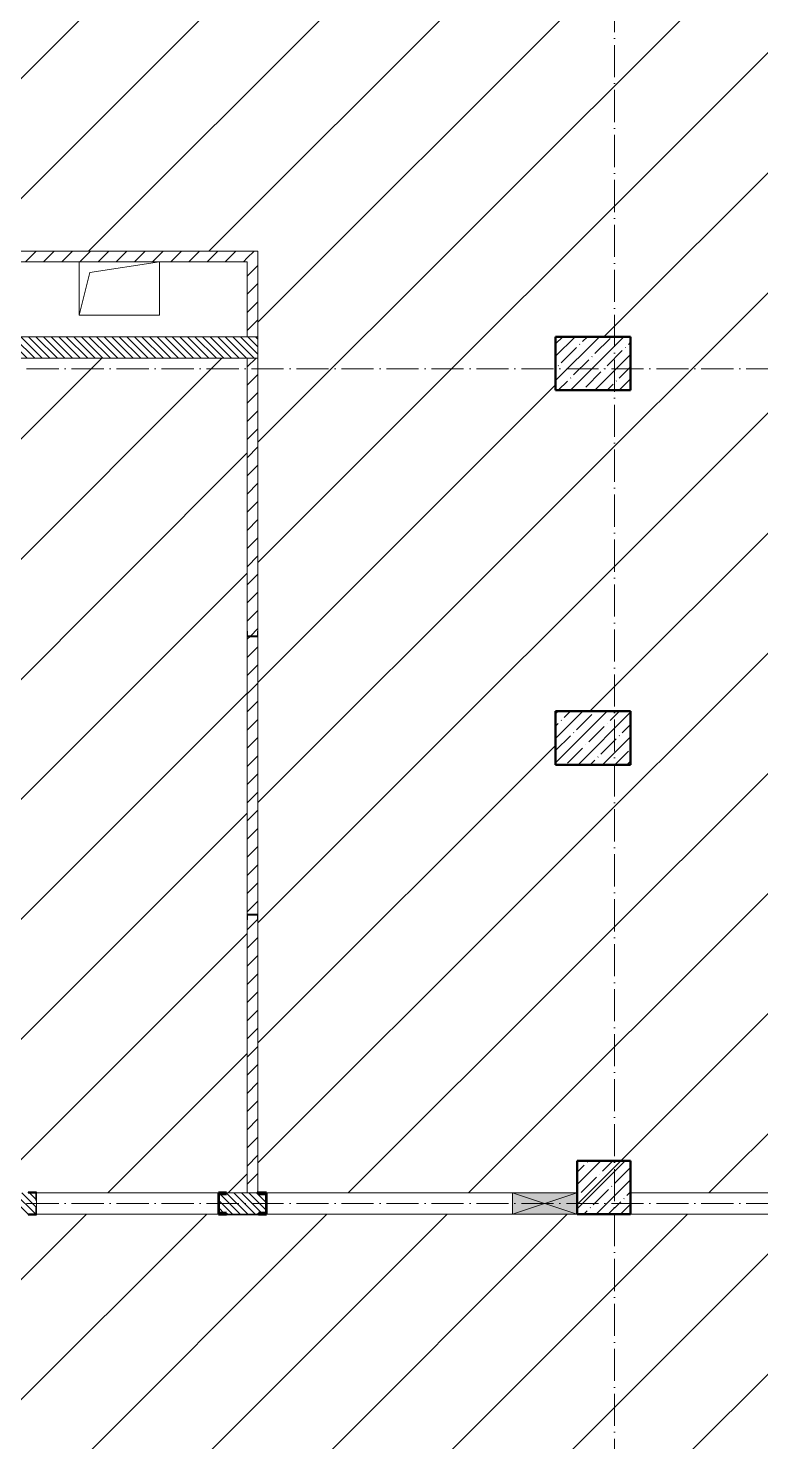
# Model space of a CAD drawing. Header units: millimetres. Extents: x -17017 to 628417, y -109036 to 199237.
# Drawn here: x 367396 to 374236, y -33807 to -20600 of the extents above; entities that cross this region are included whole.
import ezdxf

# ---------------------------------------------------------------- set-up
doc = ezdxf.new("R2010")
doc.units = ezdxf.units.MM
doc.linetypes.add('50_200_ШТРИХ_1Т_ш5_п1_п1_', pattern=[700, 500, -100, 0, -100])
for name, color, linetype, lineweight in [('0-1', 7, 'Continuous', 5), ('A-COLS-____-MCUT', 7, 'Continuous', 53), ('A-DETL-GENF-OTLN', 7, 'Continuous', 9), ('A-FLOR-____-OTLN', 7, 'Continuous', 9), ('A-GENM-____-MCUT', 7, 'Continuous', 25), ('A-GENM-____-OTLN', 7, 'Continuous', 9), ('A-GENM-____-OTLN-1', 7, 'Continuous', 25), ('A-GLAZ-____-OTLN', 7, 'Continuous', 9), ('A-WALL-____-MCUT', 7, 'Continuous', 13), ('A-WALL-____-PATT-1', 7, 'Continuous', 9), ('A-WALL-FNSH-MCUT-1', 7, 'Continuous', 9), ('I-WALL-____-OTLN', 7, 'Continuous', 9), ('S-BEAM-____-OTLN', 7, 'Continuous', 9), ('S-COLS-____-MCUT', 7, 'Continuous', 50), ('S-COLS-____-OTLN', 7, 'Continuous', 9), ('S-GRID-____-OTLN-1', 7, '50_200_ШТРИХ_1Т_ш5_п1_п1_', 9), ('стяжа', 7, 'Continuous', 30)]:
    doc.layers.add(name, color=color, linetype=linetype, lineweight=lineweight)
pattern_1 = [(135, (283770.707, -86863.456), (-35.35534, -35.35534), [])]
pattern_2 = [(45, (283770.71, -86863.46), (-84.85281, 84.85281), [])]

# ---------------------------------------------------------------- blocks, each defined once
blk = doc.blocks.new('Перемычка над витражем_2025_02_04_ifc-1-АР1_План отверстий 3 этажа в осях 1-64_Ю-ЯЯ')
at = {"layer": 'A-COLS-____-MCUT'}
for p, q in [((85476, 55381), (85400, 55381)), ((85400, 55381), (85400, 55181)), ((85405, 55190), (85405, 55372)), ((85405, 55372), (85476, 55372)), ((85476, 55372), (85476, 55381)), ((85850, 55381), (85774, 55381)), ((85774, 55381), (85774, 55372)), ((85774, 55372), (85845, 55372)), ((85845, 55372), (85845, 55190)), ((85850, 55181), (85850, 55381)), ((85400, 55181), (85476, 55181)), ((85476, 55190), (85405, 55190)), ((85476, 55181), (85476, 55190)), ((85845, 55190), (85774, 55190)), ((85774, 55190), (85774, 55181)), ((85774, 55181), (85850, 55181))]:
    blk.add_line(p, q, dxfattribs=at)
at = {"layer": 'S-BEAM-____-OTLN'}
for p, q in [((85435, 55181), (85435, 55175)), ((85815, 55175), (85435, 55175)), ((85815, 55181), (85815, 55175))]:
    blk.add_line(p, q, dxfattribs=at)
blk = doc.blocks.new('BSC_Колонна _Прямоугольная - 500х500-V95-АР1_План отверстий 3 этажа в осях 1-64_Ю-ЯЯ')
at = {"layer": 'S-COLS-____-OTLN'}
h = blk.add_hatch(dxfattribs=at)
h.set_pattern_fill('FP_100', color=256, style=0, pattern_type=2)
h.set_pattern_definition([(315, (-55431.04, 89000), (114.04925, 114.04925), []), (315, (-55431.04, 88885.95), (114.04925, 114.04925), [201.613, -40.323, 3.353, -36.97])])
h.paths.add_polyline_path([(-250, 250), (-250, -250), (250, -250), (250, 250)], flags=0)
at = {"layer": 'S-COLS-____-MCUT'}
for p, q in [((250, 250), (-250, 250)), ((-250, 250), (-250, -250)), ((250, -250), (250, 250)), ((-250, -250), (250, -250))]:
    blk.add_line(p, q, dxfattribs=at)
blk = doc.blocks.new('BSC_Колонна _Прямоугольная - 500х700-V124-АР1_План отверстий 3 этажа в осях 1-64_Ю-ЯЯ')
at = {"layer": 'S-COLS-____-OTLN'}
h = blk.add_hatch(dxfattribs=at)
h.set_pattern_fill('FP_129', color=256, style=0, pattern_type=2)
h.set_pattern_definition([(315, (-63131.04, 88900), (114.04925, 114.04925), []), (315, (-63131.04, 88785.95), (114.04925, 114.04925), [201.613, -40.323, 3.353, -36.97])])
h.paths.add_polyline_path([(-250, 350), (-250, -350), (250, -350), (250, 350)], flags=0)
at = {"layer": 'S-COLS-____-MCUT'}
for p, q in [((250, 350), (-250, 350)), ((-250, 350), (-250, -350)), ((250, -350), (250, 350)), ((-250, -350), (250, -350))]:
    blk.add_line(p, q, dxfattribs=at)
blk = doc.blocks.new('BSC_Колонна _Прямоугольная - 500х700-V127-АР1_План отверстий 3 этажа в осях 1-64_Ю-ЯЯ')
at = {"layer": 'S-COLS-____-OTLN'}
h = blk.add_hatch(dxfattribs=at)
h.set_pattern_fill('FP_132', color=256, style=0, pattern_type=2)
h.set_pattern_definition([(315, (-59631.04, 88900), (114.04925, 114.04925), []), (315, (-59631.04, 88785.95), (114.04925, 114.04925), [201.613, -40.323, 3.353, -36.97])])
h.paths.add_polyline_path([(-250, 350), (-250, -350), (250, -350), (250, 350)], flags=0)
at = {"layer": 'S-COLS-____-MCUT'}
for p, q in [((250, 350), (-250, 350)), ((-250, 350), (-250, -350)), ((250, -350), (250, 350)), ((-250, -350), (250, -350))]:
    blk.add_line(p, q, dxfattribs=at)
blk = doc.blocks.new('Фахверк_СКБ_Уголок - 200_3550-28267367-АР1_План отверстий 3 этажа в осях 1-64_Ю-ЯЯ')
at = {"layer": 'A-GENM-____-MCUT'}
for p, q in [((200, 156), (125, 156)), ((125, 156), (125, 81)), ((131, 81), (131, 150)), ((131, 150), (200, 150)), ((200, 150), (200, 156)), ((125, 81), (131, 81)), ((131, 19), (125, 19)), ((125, 19), (125, -56)), ((131, -50), (131, 19)), ((125, -56), (200, -56)), ((200, -50), (131, -50)), ((200, -56), (200, -50))]:
    blk.add_line(p, q, dxfattribs=at)
blk = doc.blocks.new('154_Фахверк_СКБ_Швеллер - Тип_100_3960-28318856-АР1_План отверстий 3 этажа в осях 1-64_Ю-ЯЯ')
at = {"layer": 'A-GENM-____-MCUT'}
for p, q in [((175, 50), (125, 50)), ((125, 50), (125, -50)), ((128, 47), (175, 47)), ((128, -47), (128, 47)), ((175, 47), (175, 50)), ((125, -50), (175, -50)), ((175, -47), (128, -47)), ((175, -50), (175, -47))]:
    blk.add_line(p, q, dxfattribs=at)
blk = doc.blocks.new('AR_Отверстие прямоугольное _в плите_ - AR_Отверстие прямоугольное _в плите_-30552795-АР1_План отверстий 3 этажа в осях 1-64_Ю-ЯЯ')
at = {"layer": 'A-GENM-____-OTLN'}
for p, q in [((-375, 250), (-375, -250)), ((-375, -250), (-275, 150)), ((-275, 150), (375, 250)), ((375, -250), (375, 250)), ((-375, -250), (375, -250))]:
    blk.add_line(p, q, dxfattribs=at)
blk = doc.blocks.new('AR_Отверстие прямоугольное _в стене__БезПР - AR_Отверстие прямоугольное _в стене__БезПР-36423693-АР1_План отверстий 3 этажа в осях 1-64_Ю-ЯЯ')
at = {"layer": 'A-GLAZ-____-OTLN'}
blk.add_hatch(color=256, dxfattribs=at).paths.add_polyline_path([(300, 100), (-300, 100), (-300, -100), (300, -100)], flags=0)
at = {"layer": 'A-DETL-GENF-OTLN'}
for p, q in [((-300, -100), (-300, 100)), ((-300, 100), (300, 100)), ((300, 100), (-300, -100)), ((-300, 100), (300, -100)), ((300, 100), (-300, 100)), ((-300, 100), (-300, -100)), ((300, 100), (300, -100)), ((300, -100), (300, 100)), ((300, -100), (-300, -100)), ((-300, -100), (300, -100))]:
    blk.add_line(p, q, dxfattribs=at)
blk = doc.blocks.new('3эт')
at = {"layer": 'S-GRID-____-OTLN-1', "color": 251, "ltscale": 0.6, "true_color": 0x636466}
for p, q in [((372870.7, 4029.4), (372870.7, -46882.4)), ((387845.1, -23782.4), (279101.9, -23782.4)), ((387845.1, -31582.4), (279101.9, -31582.4))]:
    blk.add_line(p, q, dxfattribs=at)

msp = doc.modelspace()

# ---------------------------------------------------------------- hatches: boundary and pattern name
at = {"layer": 'A-WALL-____-PATT-1'}
h = msp.add_hatch(dxfattribs=at)
h.set_pattern_fill('FP_7', color=256, style=0, pattern_type=2)
h.set_pattern_definition(pattern_2)
h.paths.add_polyline_path([(369441, -22782), (369441, -22682), (367296, -22682), (367296, -22685), (367249, -22685), (367249, -22779), (367296, -22779), (367296, -22782), (368595, -22782)], flags=0)
h.paths.add_polyline_path([(364221, -22782), (364221, -22779), (364268, -22779), (364268, -22685), (364221, -22685), (364221, -22682), (362171, -22682), (362171, -22782), (363293, -22782)], flags=0)
h.paths.add_polyline_path([(364271, -22782), (365996, -22782), (365996, -22682), (364271, -22682), (364271, -22779)], flags=0)
h.paths.add_polyline_path([(360121, -22782), (362121, -22782), (362121, -22779), (362168, -22779), (362168, -22685), (362121, -22685), (362121, -22682), (360121, -22682)], flags=0)
h = msp.add_hatch(dxfattribs=at)
h.set_pattern_fill('FP_7', color=256, style=0, pattern_type=2)
h.set_pattern_definition(pattern_2)
h.paths.add_polyline_path([(369541, -23482), (369541, -22682), (369441, -22682), (369441, -23482)], flags=0)
h = msp.add_hatch(dxfattribs=at)
h.set_pattern_fill('FP_9', color=256, style=0, pattern_type=2)
h.set_pattern_definition(pattern_1)
h.paths.add_polyline_path([(369541, -23682), (369541, -23482), (367271, -23482), (367271, -23682), (368595, -23682)], flags=0)
h = msp.add_hatch(dxfattribs=at)
h.set_pattern_fill('FP_7', color=256, style=0, pattern_type=2)
h.set_pattern_definition(pattern_2)
h.paths.add_polyline_path([(369541, -31482), (369541, -28932), (369538, -28932), (369538, -28885), (369444, -28885), (369444, -28932), (369441, -28932), (369441, -31482), (369538, -31482)], flags=0)
h.paths.add_polyline_path([(369541, -28882), (369541, -26282), (369441, -26282), (369441, -28882), (369538, -28882)], flags=0)
h.paths.add_polyline_path([(369538, -26279), (369538, -26232), (369541, -26232), (369541, -23682), (369441, -23682), (369441, -26232), (369444, -26232), (369444, -26279)], flags=0)
h = msp.add_hatch(dxfattribs=at)
h.set_pattern_fill('FP_9', color=256, style=0, pattern_type=2)
h.set_pattern_definition(pattern_1)
h.paths.add_polyline_path([(369621, -31682), (369621, -31482), (369171, -31482), (369171, -31682)], flags=0)
h.paths.add_polyline_path([(367396, -31682), (367465, -31682), (367465, -31613), (367471, -31613), (367471, -31551), (367465, -31551), (367465, -31482), (367171, -31482), (367171, -31682)], flags=0)
at = {"layer": 'стяжа'}
h = msp.add_hatch(dxfattribs=at)
h.set_pattern_fill('ANSI31', color=5, scale=250)
h.paths.add_polyline_path([(375221, -13632), (377021, -13632), (377021, -13132), (377721, -13132), (377721, -7782), (377021, -7782), (377021, -7282), (377721, -7282), (377721, -6032), (376221, -6032), (376021, -6032), (376021, -5932), (376021, -4632), (376021, -4432), (376021, -3707), (376015, -3707), (376015, -3632), (376015, -3626), (376015, -3557), (376021, -2032), (376015, -2032), (376015, -1957), (376021, -1432), (375596, -1432), (375596, -1438), (375521, -1438), (375521, -1432), (373021, -1432), (373021, -1682), (372521, -1682), (372521, -1432), (370721, -1432), (370721, -1438), (370646, -1438), (370271, -1436), (370271, -1533), (370071, -1533), (370071, -1432), (369671, -1432), (369671, -1438), (369596, -1438), (367796, -1432), (367796, -1438), (367721, -1438), (367371, -1435), (367371, -1532), (367171, -1532), (367171, -1682), (367171, -2007), (367177, -2007), (367177, -2082), (367171, -3707), (367177, -3707), (367177, -3776), (367177, -3782), (367177, -3857), (367173, -4432), (367771, -4432), (367771, -5132), (367771, -7782), (367771, -8482), (367271, -8482), (367271, -8682), (367271, -9182), (367271, -11032), (367271, -11182), (367771, -11182), (367771, -11882), (366571, -11882), (366571, -11532), (361971, -11532), (361471, -11532), (361471, -12062), (361471, -12312), (361471, -14432), (362021, -14432), (362221, -14432), (362721, -14432), (362721, -14582), (362721, -15582), (362721, -15832), (362221, -15832), (362221, -16982), (362221, -18882), (362721, -18882), (362721, -20282), (361971, -20282), (361271, -20282), (361271, -19782), (361271, -19682), (361271, -19482), (361271, -16982), (361271, -16482), (361271, -14532), (361271, -14432), (361271, -12312), (361271, -12062), (361271, -11532), (361271, -11032), (361271, -10232), (361971, -10232), (361971, -10332), (361971, -10832), (361971, -11032), (361971, -11332), (366571, -11332), (366571, -11032), (366571, -9182), (366571, -8682), (366571, -6982), (367071, -6982), (367071, -5182), (366571, -5182), (366571, -4682), (366971, -4682), (366971, -3857), (366965, -3857), (366965, -3782), (366965, -3776), (366965, -3707), (366971, -2082), (366965, -2082), (366965, -2007), (366971, -1682), (366671, -1682), (366671, -1432), (364871, -1432), (364871, -1438), (364796, -1438), (363896, -1432), (363896, -1438), (363821, -1438), (363821, -1432), (362021, -1432), (362021, -1438), (361971, -1438), (361971, -1532), (361771, -1532), (361771, -1682), (361271, -1682), (361271, -1532), (361071, -1532), (361071, -1432), (360896, -1432), (360896, -1438), (360821, -1438), (360821, -1432), (359021, -1432), (359021, -1682), (358721, -1682), (358721, -3032), (359521, -3032), (359521, -4582), (359221, -4582), (359221, -6052), (359221, -6252), (359221, -6482), (359221, -7082), (359221, -7282), (359221, -7882), (359221, -7932), (359221, -8032), (358721, -8032), (358721, -11032), (359021, -11032), (359471, -11032), (359471, -12932), (358721, -12932), (358721, -16482), (359021, -16482), (359021, -16982), (358721, -16982), (358721, -19182), (359021, -19182), (359021, -19682), (358781, -19682), (358781, -20222), (358781, -20282), (358476, -20282), (358471, -22442), (358521, -22442), (358521, -22382), (358781, -22382), (358781, -23482), (360021, -23482), (360021, -22682), (362121, -22682), (362171, -22682), (364221, -22682), (364271, -22682), (365996, -22682), (367246, -22682), (367296, -22682), (369541, -22682), (369541, -23482), (369541, -23682), (369541, -26232), (369541, -26282), (369541, -28882), (369541, -28932), (369541, -31482), (369621, -31482), (369621, -31482), (371919, -31482), (372519, -31482), (372519, -31682), (372521, -31682), (373021, -31682), (373021, -31482), (377021, -31482), (377021, -31182), (377721, -31182), (377721, -25732), (377021, -25732), (377021, -25232), (377721, -25232), (377721, -22732), (377021, -22732), (377021, -22232), (375221, -22232)])
h.paths.add_polyline_path([(367271, -19782), (367271, -20282), (366571, -20282), (366571, -19782)], flags=16)
h.paths.add_polyline_path([(367371, -16982), (367271, -16982), (366571, -16982), (365671, -16982), (365671, -15682), (367371, -15682)], flags=16)
h.paths.add_polyline_path([(367271, -16482), (366571, -16482), (366571, -16882), (365771, -16882), (365771, -15782), (367271, -15782)], flags=0)
h.paths.add_polyline_path([(365871, -16482), (365871, -15832), (367271, -15832), (365979, -15941)], flags=0)
h.paths.add_polyline_path([(371421, -16982), (371421, -15682), (373121, -15682), (373121, -16982), (373021, -16982), (372321, -16982)], flags=16)
h.paths.add_polyline_path([(372221, -19282), (373021, -19282), (373021, -19782), (373021, -20282), (372321, -20282), (372221, -20282)], flags=16)
h.paths.add_polyline_path([(371521, -16882), (372321, -16882), (372321, -16483), (371521, -16483)], flags=0)
h.paths.add_polyline_path([(372321, -19382), (372921, -19382), (372921, -19782), (372321, -19782)], flags=0)
h.paths.add_polyline_path([(373021, -15783), (373021, -15782), (371521, -15782), (371521, -15783)], flags=0)
h.paths.add_polyline_path([(372321, -23482), (373021, -23482), (373021, -23982), (372321, -23982)], flags=16)
h.paths.add_polyline_path([(372321, -12782), (372321, -12597), (372321, -12447), (372321, -11532), (372321, -11032), (373021, -11032), (373021, -11532), (373021, -12447), (373021, -12597), (373021, -12782)], flags=16)
h.paths.add_polyline_path([(372421, -12682), (372421, -12597), (372321, -12597), (372321, -12447), (372421, -12447), (372421, -12382), (372921, -12382), (372921, -12447), (373021, -12447), (373021, -12597), (372921, -12597), (372921, -12682)], flags=0)
h.paths.add_polyline_path([(372921, -12482), (372421, -12482), (372421, -12597), (372321, -12597), (372371, -12522), (372321, -12447), (372421, -12447), (372421, -12482), (372921, -12482), (372921, -12447), (373021, -12447), (372971, -12522), (373021, -12597), (372921, -12597)], flags=0)
h.paths.add_polyline_path([(372521, -11632), (372421, -12282), (372421, -12282), (372921, -12282), (372921, -11532)], flags=0)
h.paths.add_polyline_path([(372321, -26982), (373021, -26982), (373021, -27482), (372321, -27482)], flags=16)
h.paths.add_polyline_path([(372321, -9182), (372321, -8682), (372321, -8332), (373021, -8332), (373021, -8432), (373021, -8682), (373021, -9182)], flags=16)
h.paths.add_polyline_path([(372421, -8682), (372421, -8432), (372921, -8432), (373021, -8432), (373021, -8682), (372921, -8682)], flags=0)
h.paths.add_polyline_path([(372921, -8432), (373021, -8432), (372971, -8557), (373021, -8682), (372921, -8682)], flags=0)
h.paths.add_polyline_path([(361971, -9182), (361271, -9182), (361271, -8682), (361271, -8282), (361971, -8282), (361971, -8682)], flags=16)
h.paths.add_polyline_path([(361371, -8682), (361371, -8382), (361873, -8382), (361871, -8383), (361871, -8682)], flags=0)
h.paths.add_polyline_path([(372321, -5182), (372321, -4682), (372321, -4232), (373021, -4232), (373021, -4682), (373021, -5182)], flags=16)
h.paths.add_polyline_path([(372421, -4682), (372421, -4332), (372921, -4332), (372921, -4682)], flags=0)
h.paths.add_polyline_path([(361971, -5182), (361271, -5182), (361271, -4682), (361971, -4682)], flags=16)
h = msp.add_hatch(dxfattribs=at)
h.set_pattern_fill('ANSI31', color=5, scale=250)
h.paths.add_polyline_path([(369441, -26282), (369441, -26232), (369441, -23682), (367271, -23682), (367271, -23982), (366571, -23982), (366571, -23682), (361971, -23682), (361971, -23982), (361271, -23982), (361271, -23682), (360981, -23682), (360481, -23682), (358771, -23682), (358771, -31482), (361271, -31482), (361271, -31182), (361771, -31182), (361771, -31482), (364221, -31482), (364221, -30257), (364221, -28957), (364221, -28682), (365121, -28682), (367271, -28682), (367271, -28932), (367271, -31182), (367271, -31482), (367396, -31482), (367396, -31476), (367471, -31476), (367471, -31482), (369171, -31482), (369441, -31482), (369441, -28932), (369441, -28882)])
h.paths.add_polyline_path([(361971, -27482), (361271, -27482), (361271, -26982), (361271, -26782), (361271, -26382), (361271, -26032), (361971, -26032), (361971, -26982)], flags=16)
h.paths.add_polyline_path([(361371, -26982), (361371, -26782), (361271, -26782), (361271, -26382), (361371, -26382), (361371, -26132), (361871, -26132), (361871, -26982)], flags=0)
h.paths.add_polyline_path([(361821, -26784), (361521, -26784), (361521, -26134), (361821, -26134)], flags=0)
h.paths.add_polyline_path([(361371, -26782), (361321, -26582), (361371, -26382)], flags=0)
h.paths.add_polyline_path([(366571, -27482), (366571, -26982), (367271, -26982), (367271, -27482)], flags=16)
h = msp.add_hatch(dxfattribs=at)
h.set_pattern_fill('ANSI31', color=5, scale=250)
h.paths.add_polyline_path([(378871, -32282), (378071, -32282), (377371, -32282), (377321, -32282), (377221, -32282), (377221, -33007), (377227, -33007), (377227, -33082), (377221, -34232), (377227, -34232), (377227, -34307), (377225, -34432), (379191, -34432), (379241, -34432), (379961, -34432), (380261, -34432), (380791, -34432), (380791, -32082), (380691, -32082), (380391, -32082), (378856, -32082), (378856, -32317), (378891, -32317), (378891, -33547), (378871, -33547)])
h.paths.add_polyline_path([(377621, -32682), (377421, -32682), (377421, -32482), (377621, -32482)], flags=16)
h.paths.add_polyline_path([(378871, -34197), (378891, -34197), (378891, -34397), (378871, -34397)], flags=0)
h.paths.add_polyline_path([(380791, -35582), (380791, -34932), (377521, -34932), (377521, -35182), (377221, -35182), (377221, -35407), (377227, -35407), (377227, -35482), (377221, -36482), (377227, -36482), (377227, -36557), (377221, -36682), (380791, -36682), (380791, -36382), (380791, -36082)])
h.paths.add_polyline_path([(366971, -37607), (366965, -37607), (366965, -37532), (366970, -35807), (366965, -35807), (366965, -35738), (366965, -35732), (366965, -35657), (366971, -35182), (366671, -35182), (366671, -34782), (366295, -34782), (366295, -34788), (365747, -34788), (365467, -34782), (365421, -34782), (364271, -34782), (364225, -34782), (361571, -34782), (361521, -34782), (358771, -34782), (358771, -35182), (358721, -35182), (358721, -35282), (358521, -35282), (358521, -35407), (358527, -35407), (358527, -35482), (358521, -37276), (358527, -37276), (358527, -37351), (358521, -38407), (358527, -38407), (358527, -38482), (358521, -40282), (358527, -40282), (358527, -40357), (358521, -40432), (358771, -40432), (358771, -40932), (358721, -40932), (358721, -41032), (358521, -41032), (358521, -41407), (358527, -41407), (358527, -41482), (358521, -43282), (358527, -43282), (358527, -43382), (358771, -43382), (358771, -43882), (361271, -43882), (361271, -43382), (361271, -43232), (362171, -43232), (362721, -43232), (362771, -43232), (362871, -43232), (362871, -43882), (366671, -43882), (366671, -43382), (367171, -43382), (367171, -43682), (371471, -43682), (371471, -43632), (370371, -43632), (370371, -43132), (369971, -43132), (369971, -43632), (368871, -43632), (368871, -43132), (368481, -43132), (368471, -43134), (368471, -43634), (367571, -43634), (367571, -43132), (369321, -43132), (369321, -43032), (369371, -43032), (370421, -43032), (371471, -43032), (371571, -43032), (371571, -43682), (372071, -43682), (372371, -43682), (372521, -43682), (372521, -43382), (373021, -43382), (373021, -43882), (376471, -43882), (376471, -43382), (376971, -43382), (376971, -42605, -0.268162), (376946, -42561, -0.268162), (376971, -42518), (376971, -40032), (376471, -40032), (376471, -39532), (376971, -39532), (376971, -39832), (380621, -39832), (380621, -39582), (380621, -37982), (380621, -37582), (378871, -37582), (378821, -37582), (378221, -37582), (377121, -37582), (377021, -37582), (377021, -37382), (377021, -36882), (377021, -36557), (377015, -36557), (377015, -36482), (377021, -35482), (377015, -35482), (377015, -35407), (377021, -35182), (377021, -34682), (377021, -34307), (377015, -34307), (377015, -34232), (377021, -33082), (377015, -33082), (377015, -33007), (377021, -31682), (373021, -31682), (372521, -31682), (372519, -31682), (371919, -31682), (369586, -31682), (369586, -31688), (369171, -31688), (369171, -31682), (367471, -31682), (367471, -31688), (367396, -31688), (367171, -31682), (367171, -31917), (367171, -32167), (367171, -32507), (367177, -32507), (367177, -32582), (367177, -32588), (367177, -32657), (367171, -33657), (367177, -33657), (367177, -33726), (367177, -33732), (367177, -33807), (367171, -34682), (367171, -35182), (367171, -35657), (367177, -35657), (367177, -35732), (367177, -35738), (367171, -35762), (367171, -35732), (367131, -35732), (367131, -35737), (367011, -35737), (366971, -35733), (366971, -37532), (367040, -37532), (367102, -37532), (367177, -37532), (367177, -37607), (367171, -38007), (367177, -38007), (367177, -38082), (367171, -38112), (367171, -38082), (367102, -38082), (367040, -38082), (366971, -38082), (366971, -39882), (367011, -39882), (367011, -39877), (367131, -39877), (367171, -39882), (367171, -39852), (367177, -39807), (367177, -39876), (367177, -39882), (367177, -39957), (367171, -40432), (367171, -40932), (367171, -41157), (367177, -41157), (367177, -41232), (367102, -41232), (367040, -41232), (366965, -41232), (366965, -41157), (366971, -40932), (366671, -40932), (366671, -40432), (366971, -40432), (366971, -39957), (366965, -39957), (366965, -39882), (366965, -39876), (366965, -39807), (366971, -38082), (366965, -38082), (366965, -38007)])
h.paths.add_polyline_path([(367177, -42926), (367171, -42926), (367171, -42932), (367177, -42932)], flags=16)
h.paths.add_polyline_path([(366965, -42926), (366971, -42926), (367011, -42930), (367011, -42927), (367131, -42927), (367177, -42940), (367177, -42938), (367102, -42938), (367052, -42932), (367040, -42932), (367040, -42938), (366971, -42938), (366971, -43007), (366965, -43007), (366965, -42932)], flags=16)
h.paths.add_polyline_path([(372521, -35182), (372521, -34682), (373021, -34682), (373471, -34682), (373721, -34682), (373821, -34682), (373821, -36882), (372721, -36882), (372721, -38732), (373821, -38732), (373821, -40932), (373021, -40932), (372521, -40932), (372521, -40432)], flags=16)
h.paths.add_polyline_path([(373021, -36782), (373021, -35382), (373721, -35382), (373721, -34782), (373471, -34782), (373471, -34682), (373721, -34682), (373721, -34782), (373721, -36782)], flags=0)
h.paths.add_polyline_path([(373021, -38932), (373621, -38932), (373621, -40232), (373021, -40232)], flags=0)
h.paths.add_polyline_path([(373021, -36782), (373021, -35382), (373721, -35382), (373137, -35499)], flags=0)
h.paths.add_polyline_path([(378168, -34419), (379824, -34419), (379824, -33219), (378168, -33219)], flags=24)
h.paths.add_polyline_path([(377944, -36318), (379577, -36318), (379577, -35118), (377944, -35118)], flags=24)

# ---------------------------------------------------------------- linework, layer by layer
at = {"layer": 'A-FLOR-____-OTLN'}
for p, q in [((367871, -23282), (367871, -22782)), ((368621, -22782), (368621, -23282)), ((368621, -23282), (367871, -23282))]:
    msp.add_line(p, q, dxfattribs=at)
at = {"layer": 'A-WALL-____-MCUT'}
for p, q in [((369541, -23482), (367271, -23482)), ((369541, -23682), (369541, -23482)), ((367271, -23682), (369541, -23682)), ((367471, -31613), (367471, -31551)), ((369621, -31482), (369171, -31482)), ((369171, -31482), (369171, -31682)), ((369621, -31682), (369621, -31482)), ((369171, -31682), (369621, -31682))]:
    msp.add_line(p, q, dxfattribs=at)
at = {"layer": 'A-WALL-FNSH-MCUT-1'}
for p, q in [((369541, -22682), (367296, -22682)), ((369541, -23482), (369541, -22682)), ((367296, -22782), (369441, -22782)), ((369441, -22782), (369441, -23482)), ((369441, -23682), (369441, -26232)), ((369541, -26232), (369541, -23682)), ((369441, -26282), (369441, -28882)), ((369541, -28882), (369541, -26282)), ((369441, -28932), (369441, -31482)), ((369541, -31482), (369541, -28932))]:
    msp.add_line(p, q, dxfattribs=at)
at = {"layer": 'I-WALL-____-OTLN'}
for p, q in [((367471, -31482), (369171, -31482)), ((369621, -31482), (371919, -31482)), ((372519, -31482), (372521, -31482)), ((373021, -31482), (377021, -31482)), ((369171, -31682), (367471, -31682)), ((371919, -31682), (369621, -31682)), ((372521, -31682), (372519, -31682)), ((377021, -31682), (373021, -31682))]:
    msp.add_line(p, q, dxfattribs=at)

# ---------------------------------------------------------------- block references
at = {"layer": '0-1'}
msp.add_blockref('Перемычка над витражем_2025_02_04_ifc-1-АР1_План отверстий 3 этажа в осях 1-64_Ю-ЯЯ', (283771, -86863), dxfattribs=at)
at = {"layer": 'A-GENM-____-OTLN'}
msp.add_blockref('AR_Отверстие прямоугольное _в плите_ - AR_Отверстие прямоугольное _в плите_-30552795-АР1_План отверстий 3 этажа в осях 1-64_Ю-ЯЯ', (368246, -23032), dxfattribs=at)
at = {"layer": 'A-GENM-____-OTLN-1'}
for name, p, rotation in [('154_Фахверк_СКБ_Швеллер - Тип_100_3960-28318856-АР1_План отверстий 3 этажа в осях 1-64_Ю-ЯЯ', (369491, -26407), 89.99999999999987), ('154_Фахверк_СКБ_Швеллер - Тип_100_3960-28318856-АР1_План отверстий 3 этажа в осях 1-64_Ю-ЯЯ', (369491, -28757), 269.9999999999998), ('Фахверк_СКБ_Уголок - 200_3550-28267367-АР1_План отверстий 3 этажа в осях 1-64_Ю-ЯЯ', (367596, -31532), 180)]:
    msp.add_blockref(name, p, dxfattribs=dict(at, rotation=rotation))
at = {"layer": 'A-GLAZ-____-OTLN', "rotation": 180}
msp.add_blockref('AR_Отверстие прямоугольное _в стене__БезПР - AR_Отверстие прямоугольное _в стене__БезПР-36423693-АР1_План отверстий 3 этажа в осях 1-64_Ю-ЯЯ', (372219, -31582), dxfattribs=at)
at = {"layer": 'S-COLS-____-OTLN', "rotation": 89.9999999999999}
for name, p in [('BSC_Колонна _Прямоугольная - 500х700-V124-АР1_План отверстий 3 этажа в осях 1-64_Ю-ЯЯ', (372671, -23732)), ('BSC_Колонна _Прямоугольная - 500х700-V127-АР1_План отверстий 3 этажа в осях 1-64_Ю-ЯЯ', (372671, -27232)), ('BSC_Колонна _Прямоугольная - 500х500-V95-АР1_План отверстий 3 этажа в осях 1-64_Ю-ЯЯ', (372771, -31432))]:
    msp.add_blockref(name, p, dxfattribs=at)
at = {"layer": 'стяжа'}
msp.add_blockref('3эт', (0, 0), dxfattribs=at)

doc.saveas('drawing.dxf')
